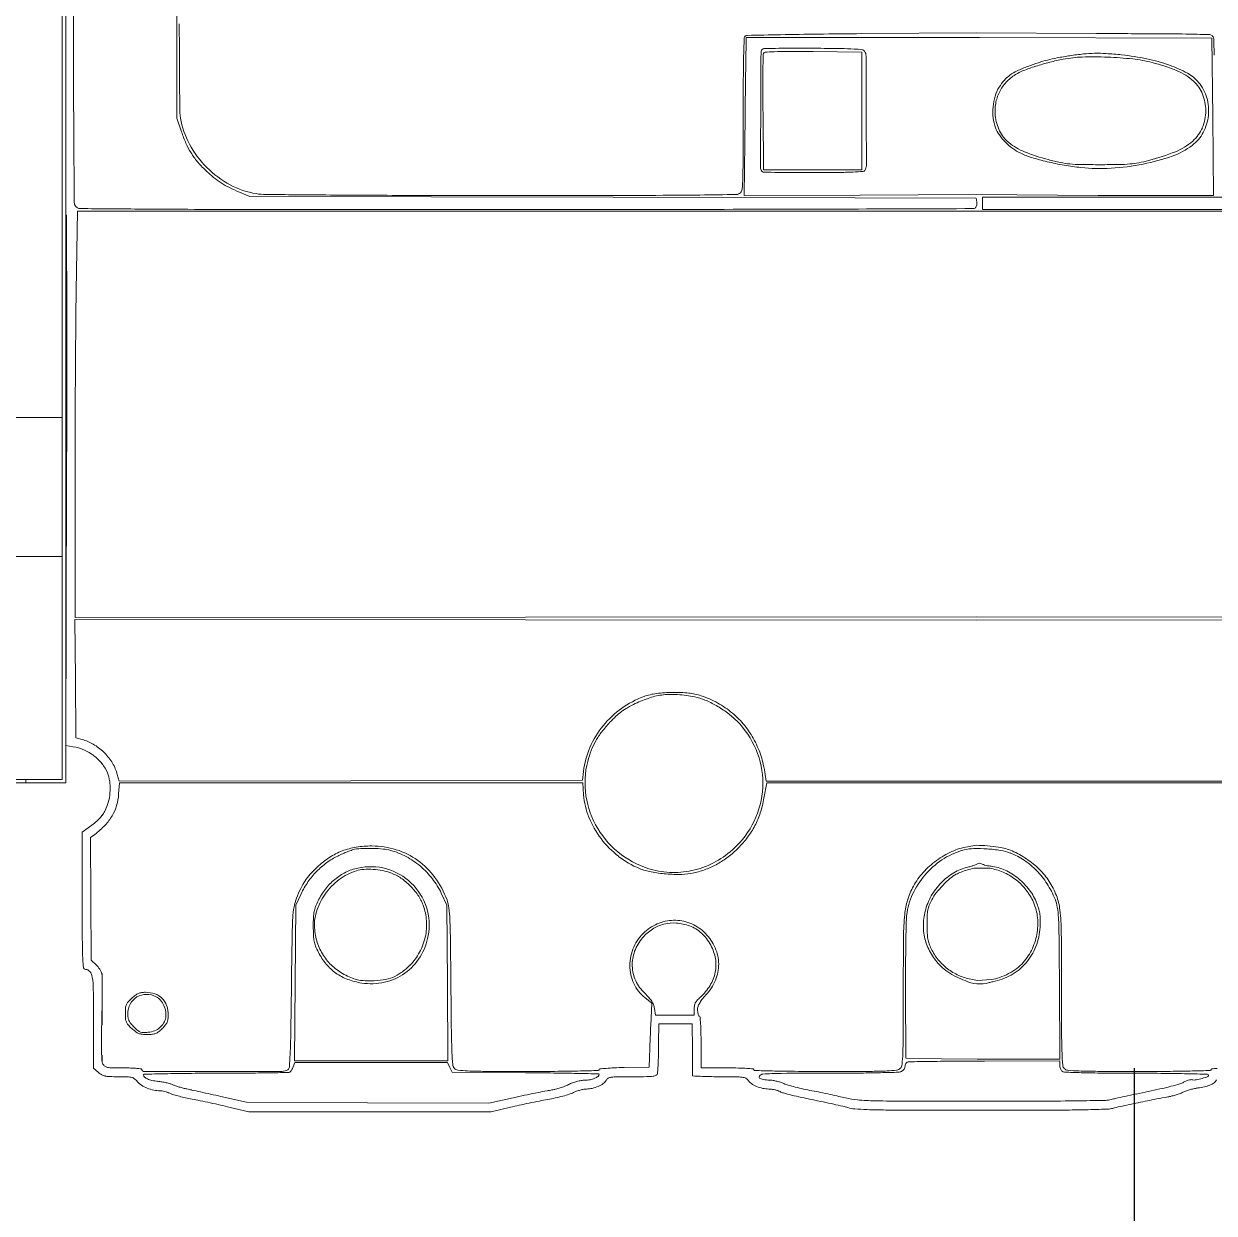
# Model space of a CAD drawing. Header units: millimetres. Extents: x 37984 to 70752, y 14140 to 37584.
# Drawn here: x 39778.1 to 39846.5, y 16538 to 16606.3 of the extents above; entities that cross this region are included whole.
import ezdxf

# ---------------------------------------------------------------- set-up
doc = ezdxf.new("R2010")
doc.units = ezdxf.units.MM
doc.set_wipeout_variables(frame=1)
doc.layers.add('! NO PLOT !', color=7, linetype='Continuous', true_color=0xff75dd, plot=False)
doc.layers.add('000-PI-Oprema', color=30, linetype='Continuous', lineweight=5)

# ---------------------------------------------------------------- blocks, each defined once
blk = doc.blocks.new('poveznica montaznih ploca 2100mm')
at = {"layer": '! NO PLOT !'}
blk.add_line((59472.536, 55742.166), (59472.536, 53847.739), dxfattribs=at)
blk = doc.blocks.new('C10F3TM')
at = {"layer": '000-PI-Oprema'}
for p, q in [((44733.7, 8686.011), (44733.767, 8690.574)), ((44733.148, 8675.131), (44733.1, 8659.891)), ((44733.633, 8667.235), (44733.633, 8674.342)), ((44733.657, 8663.736), (44733.63, 8667.135)), ((44733.683, 8660.337), (44733.657, 8663.736)), ((44734.12, 8660.208), (44733.683, 8660.337)), ((44733.1, 8659.891), (44733.527, 8659.822)), ((44734.603, 8655.322), (44734.039, 8654.905)), ((44734.039, 8654.905), (44734.046, 8650.967)), ((44734.531, 8654.599), (44734.762, 8654.78)), ((44734.549, 8651.081), (44734.531, 8654.599)), ((44734.566, 8647.562), (44734.549, 8651.081)), ((44734.845, 8647.299), (44734.566, 8647.562)), ((44734.694, 8644.025), (44734.694, 8641.355)), ((44743.484, 8639.401), (44742.019, 8639.731)), ((44742.392, 8639.145), (44743.623, 8638.854)), ((44750.441, 8639.375), (44743.484, 8639.401)), ((44757.399, 8639.348), (44750.441, 8639.375)), ((44758.979, 8639.693), (44757.399, 8639.348)), ((44743.623, 8638.854), (44750.584, 8638.848)), ((44750.584, 8638.848), (44757.545, 8638.842)), ((44757.545, 8638.842), (44758.648, 8639.108)), ((44781.995, 8638.947), (44785.463, 8638.947)), ((44785.463, 8638.947), (44789.33, 8638.947))]:
    blk.add_line(p, q, dxfattribs=at)
for centre, radius, start, end in [((4788027.201, 9719.997), 4743294.276, 180.011977908, 180.012436275), ((57671.573, 8714.079), 12938.038, 180.0087279, 180.0586898), ((45802.194, 8701.92), 1068.653, 180.058646, 180.368959), ((47698.757, 8714.131), 2965.256, 180.368918, 180.445236), ((44733.111, 8690.447), 0.0746, 180.01247, 270.00003), ((44733.987, 8691.092), 0.396, 180.44522, 217.20688), ((44733.916, 8691.038), 0.306, 217.20683, 269.45325), ((44733.111, 8690.337), 0.0347, 0.14558, 89.99989), ((7713.034, 8596.249), 37020.231, 0.1387441, 0.1456196), ((43312.916, 8682.458), 1420.245, 359.940192, 0.138664), ((45085.486, 8680.847), 351.824, 179.15898, 179.5243), ((45931.742, 8673.823), 1198.109, 179.524385, 179.671062), ((41918.076, 8683.918), 2815.086, 359.821154, 359.9401), ((46036.618, 8673.221), 1302.987, 179.671061, 179.816363), ((45687.114, 8674.341), 953.481, 179.816372, 179.999947), ((44733.133, 8657.353), 2.501, 66.15906, 80.91499), ((44733.393, 8657.744), 2.569, 57.83674, 73.5535), ((44732.999, 8657.05), 2.832, 52.71573, 66.15907), ((45482.692, 8652.34), 748.647, 180.105102, 180.292803), ((44755.369, 8648.623), 21.315, 180.29283, 182.74179), ((44739.389, 8647.858), 5.316, 182.74179, 187.91426), ((44734.235, 8647.142), 0.112, 187.91425, 269.99996), ((44734.235, 8646.712), 0.317, 37.45466, 90.00002), ((44733.922, 8646.472), 0.711, 8.68044, 37.45464), ((44729.6, 8645.813), 5.084, 0.66524, 8.68041), ((44575.647, 8644.025), 159.047, 359.99997, 0.66528), ((44735.501, 8641.58), 0.688, 240.95173, 257.94288), ((44735.673, 8642.389), 1.516, 257.94286, 268.12311), ((44736.12, 8656.024), 15.158, 268.12306, 270.00002), ((44736.12, 8620.959), 19.907, 88.46307, 89.99995), ((44736.626, 8639.801), 1.058, 75.45601, 88.46306), ((44736.784, 8640.411), 0.428, 51.25882, 75.45596), ((44736.298, 8639.805), 1.206, 40.07875, 51.25882), ((44737.984, 8641.224), 0.999, 220.07872, 237.83391), ((44737.608, 8640.975), 0.0346, 91.34284, 180.00009), ((44737.747, 8640.975), 0.173, 179.99996, 226.981), ((44738.042, 8641.292), 0.606, 226.98094, 245.50889), ((44738.305, 8641.871), 1.242, 245.50885, 258.08159), ((44738.748, 8643.967), 3.385, 258.08152, 264.03138), ((44738.038, 8637.179), 3.441, 80.15781, 84.03132), ((44737.846, 8636.071), 4.565, 77.02429, 80.15771), ((44737.938, 8636.472), 4.153, 73.83972, 77.02425), ((44763.028, 8638.372), 2.292, 110.60715, 116.90123), ((44763.142, 8638.069), 2.616, 104.90745, 110.6072), ((44763.095, 8638.247), 2.432, 99.02451, 104.90749), ((44762.944, 8639.194), 1.473, 90.45822, 99.02453), ((44762.919, 8642.353), 1.686, 270.45821, 280.46783), ((44762.987, 8641.985), 1.312, 280.46784, 292.54856), ((44763.155, 8641.581), 0.874, 292.54857, 306.98494), ((44763.59, 8641.003), 0.15, 306.98498, 0.00002), ((44763.714, 8641.003), 0.0262, 359.99999, 88.7276), ((44763.674, 8640.905), 0.528, 305.21193, 331.84508), ((44764.396, 8640.519), 0.29, 118.57822, 151.84504), ((44764.519, 8640.293), 0.547, 97.87037, 118.57828), ((44764.825, 8638.078), 2.783, 90.66019, 97.87043), ((44765.664, 8565.326), 75.54, 89.99995, 90.66023), ((44765.664, 8712.018), 71.152, 270.00003, 270.66901), ((44766.457, 8644.052), 3.181, 270.66902, 277.05722), ((44766.778, 8641.46), 0.57, 277.05722, 295.61294), ((44768.735, 8641.001), 0.377, 351.02739, 359.9118), ((44769.133, 8640.938), 0.0266, 171.02744, 266.60521), ((44771.683, 8683.925), 43.089, 266.60523, 267.16421), ((44770.341, 8656.815), 15.946, 267.16424, 268.94381), ((44770.637, 8672.896), 32.03, 268.94388, 269.99995), ((44770.637, 8549.929), 90.938, 89.40024, 90.00001), ((44771.554, 8637.504), 3.357, 82.85956, 89.40027), ((44771.888, 8640.17), 0.67, 64.36328, 82.85958), ((44772.041, 8640.489), 0.317, 31.98524, 64.3632), ((44772.842, 8640.989), 0.628, 211.98519, 235.93391), ((44773.024, 8640.849), 0.0924, 144.25983, 249.18323), ((44773.169, 8640.745), 0.27, 94.55098, 144.25978), ((44773.341, 8641.683), 0.984, 249.18319, 256.68877), ((44773.662, 8643.04), 2.379, 256.68879, 260.57147), ((44773.68, 8643.145), 2.486, 260.57152, 264.41478), ((44773.585, 8642.173), 1.509, 264.41473, 269.99997), ((44773.585, 8639.713), 0.951, 80.35802, 90.00002), ((44773.271, 8637.864), 2.826, 76.07804, 80.35799), ((44773.211, 8637.622), 3.076, 71.87716, 76.07807), ((44773.483, 8638.452), 2.202, 66.48108, 71.87711), ((44796.864, 8641.329), 0.907, 286.08663, 300.45452), ((44797.958, 8639.468), 1.252, 113.64249, 120.45455), ((44797.944, 8639.498), 1.219, 106.69011, 113.64254), ((44797.885, 8639.697), 1.011, 99.39374, 106.69007), ((44797.756, 8640.477), 0.22, 76.80797, 99.39368), ((44797.939, 8641.26), 0.584, 256.80798, 279.80896), ((44797.492, 8643.85), 3.212, 279.80898, 286.31649), ((44797.37, 8644.267), 3.646, 286.31654, 291.72082), ((44798.678, 8640.924), 0.0825, 31.71747, 88.49961), ((44798.696, 8640.936), 0.0606, 291.72082, 31.71749), ((44798.35, 8641.525), 1.238, 293.22699, 305.75174), ((44798.802, 8640.896), 0.463, 305.75172, 331.84502), ((44738.551, 8642.125), 2.064, 237.83383, 248.15315), ((44738.625, 8642.308), 2.261, 248.15314, 258.08887), ((44738.524, 8641.833), 1.775, 258.0889, 270.00004), ((44738.524, 8639.31), 0.748, 80.44901, 89.99996), ((44738.367, 8638.375), 1.696, 75.27171, 80.44899), ((44738.35, 8638.31), 1.763, 70.14851, 75.27173), ((44738.588, 8638.97), 1.062, 62.65558, 70.14857), ((44739.519, 8640.77), 0.965, 242.65556, 253.12286), ((44738.751, 8639.277), 1.233, 65.97149, 73.8397), ((44741.66, 8647.826), 8.338, 253.12284, 255.26403), ((44740.012, 8642.104), 1.862, 245.9716, 251.12025), ((44741.263, 8645.765), 5.731, 251.12027, 253.34763), ((44741.395, 8646.205), 6.19, 253.34765, 255.54659), ((44740.929, 8644.396), 4.323, 255.54658, 258.42451), ((44735.345, 8617.136), 23.504, 77.73172, 78.42454), ((44694.355, 8428.637), 216.407, 77.59628, 77.73173), ((44689.768, 8407.78), 237.763, 77.45252, 77.59622), ((44684.238, 8382.935), 263.216, 77.31927, 77.45243), ((44775.91, 8562.168), 79.353, 101.84781, 102.31993), ((44773.466, 8573.818), 67.449, 101.31461, 101.84792), ((44772.566, 8578.316), 62.862, 100.82812, 101.31467), ((44761.781, 8634.702), 5.454, 97.90943, 100.82815), ((44760.767, 8642.003), 1.917, 277.90946, 284.49849), ((44760.148, 8644.396), 4.39, 284.49853, 288.04623), ((44760.105, 8644.529), 4.529, 288.0462, 291.5687), ((44759.238, 8648.798), 9.365, 284.94279, 287.33927), ((44760.813, 8642.738), 2.603, 291.56865, 296.90123), ((44761.524, 8641.477), 1.696, 287.3393, 295.83123), ((44763.143, 8638.134), 2.019, 110.02083, 115.83121), ((44763.394, 8637.443), 2.754, 105.41647, 110.02083), ((44763.331, 8637.674), 2.515, 100.71481, 105.41653), ((44763.018, 8639.326), 0.833, 90.00007, 100.71481), ((44763.018, 8641.635), 1.476, 269.99997, 283.09201), ((44762.919, 8642.061), 1.913, 283.09194, 293.87186), ((44763.021, 8641.831), 1.662, 293.8718, 305.21191), ((44773.459, 8641.902), 1.73, 235.93387, 247.17316), ((44773.564, 8642.151), 1.999, 247.17307, 257.79154), ((44773.492, 8641.819), 1.66, 257.79151, 270), ((44773.492, 8638.985), 1.174, 82.1787, 89.99997), ((44773.373, 8638.118), 2.049, 77.02406, 82.17867), ((44773.385, 8638.169), 1.997, 71.83309, 77.02412), ((44773.717, 8639.181), 0.932, 62.65562, 71.83316), ((44774.592, 8640.873), 0.974, 242.65564, 254.71054), ((44780.302, 8661.761), 22.628, 254.71056, 255.93989), ((44775.171, 8642.333), 2.03, 246.48101, 253.81809), ((44778.295, 8653.098), 13.239, 253.81806, 255.65423), ((44780.098, 8660.948), 21.79, 255.93989, 257.46554), ((44778.712, 8654.727), 14.92, 255.65425, 257.52251), ((44778.728, 8654.801), 14.997, 257.52246, 259.38362), ((44769.364, 8604.842), 35.832, 78.56657, 79.38361), ((44766.351, 8589.946), 51.03, 77.93979, 78.5666), ((44767.145, 8593.663), 47.229, 77.30607, 77.93976), ((44812.994, 8551.347), 90.419, 101.74369, 102.16034), ((44818.785, 8523.491), 118.87, 101.40425, 101.74367), ((44789.694, 8667.711), 28.254, 281.40429, 282.82475), ((44791.412, 8660.167), 20.518, 282.82479, 284.63026), ((44791.225, 8660.883), 21.258, 284.63034, 286.08655), ((44795.331, 8644.678), 5.097, 284.55932, 287.26745), ((44795.264, 8644.893), 5.322, 287.26743, 289.95173), ((44795.988, 8642.898), 3.2, 289.95175, 293.88071), ((44798.382, 8637.49), 2.715, 109.25989, 113.88074), ((44798.958, 8635.843), 4.459, 106.0733, 109.25988), ((44798.903, 8636.035), 4.26, 102.85536, 106.07334), ((44798.337, 8638.512), 1.718, 96.51498, 102.85532), ((44797.753, 8643.624), 3.426, 276.51493, 282.98306), ((44798.107, 8642.091), 1.854, 282.98311, 293.22696), ((44741.906, 8648.764), 9.308, 255.26403, 257.50262), ((44742.127, 8649.761), 10.33, 257.50255, 259.57294), ((44736.291, 8618.044), 21.92, 78.42153, 79.57293), ((44727.826, 8576.73), 64.092, 77.90428, 78.42155), ((44726.918, 8572.492), 68.426, 77.39232, 77.90431), ((44731.953, 8595.003), 45.359, 76.6956, 77.39231), ((44765.193, 8611.976), 27.91, 102.51463, 103.56314), ((44770.64, 8587.434), 53.049, 101.86619, 102.51455), ((44770.478, 8588.204), 52.263, 101.21591, 101.8661), ((44764.953, 8616.071), 23.853, 100.04702, 101.21584), ((44759.033, 8649.484), 10.081, 280.04697, 282.54108), ((44758.92, 8649.992), 10.601, 282.54102, 284.94278), ((44781.841, 8668.786), 29.819, 257.46556, 258.67151), ((44763.704, 8578.256), 62.51, 78.08278, 78.67155), ((44765.071, 8584.733), 55.891, 77.44248, 78.08281), ((44766.136, 8589.513), 50.993, 76.84137, 77.44252), ((44774.266, 8625.276), 14.824, 75.80333, 77.30606), ((44776.52, 8633.929), 5.379, 73.70229, 76.84144), ((44778.923, 8643.685), 4.164, 255.80334, 265.35566), ((44780.047, 8657.522), 18.047, 265.3556, 268.5706), ((44781.528, 8716.86), 77.403, 268.5706, 269.88197), ((44785.568, 10678.441), 2038.989, 269.881986, 270.004599), ((44785.672, 9402.208), 762.756, 270.004519, 270.237369), ((44787.916, 8860.565), 221.108, 270.23734, 270.82267), ((44786.231, 8977.859), 338.415, 270.82274, 271.11701), ((44792.801, 8640.886), 1.377, 271.11705, 285.51987), ((44794.418, 8635.064), 4.665, 102.50585, 105.5199), ((44795.031, 8632.812), 6.487, 102.06618, 106.00523), ((44813.247, 8550.175), 91.617, 102.16032, 102.50593), ((44826.11, 8487.424), 155.16, 101.67243, 102.06617), ((44818.869, 8522.473), 119.371, 101.1597, 101.67238), ((44799.608, 8620.11), 19.852, 99.22771, 101.15968), ((44796.095, 8641.736), 2.058, 279.22769, 284.55936), ((44778.593, 8641.02), 2.009, 253.70236, 265.37647), ((44779.729, 8655.068), 16.102, 265.37646, 267.89622), ((44780.474, 8675.326), 36.374, 267.89618, 269.59096), ((44781.995, 8888.426), 249.479, 269.59094, 270.00003), ((44789.33, 8788.997), 150.051, 270.00003, 270.5519), ((44790.057, 8713.601), 74.651, 270.55188, 271.48236), ((44789.352, 8740.842), 101.901, 271.48237, 272.03813), ((44792.936, 8640.117), 1.112, 272.03821, 286.00519)]:
    blk.add_arc(centre, radius, start, end, dxfattribs=at)
at = {"ltscale": 0.25}
blk.add_wipeout([(44735.199, 8798.188), (44835.975, 8798.188), (44835.975, 8641.371), (44735.199, 8641.371)], dxfattribs=at).dxf.layer = '000-PI-Oprema'
at = {"layer": '000-PI-Oprema'}
for p, q in [((44739.492, 8715.323), (44739.491, 8695.92)), ((44785.412, 8700.829), (44778.845, 8700.778)), ((44792.32, 8700.778), (44785.412, 8700.829)), ((44785.589, 8700.552), (44798.95, 8700.526)), ((44798.95, 8700.526), (44799.001, 8696.005)), ((44776.039, 8699.745), (44778.845, 8699.718)), ((44778.845, 8699.718), (44778.845, 8696.333)), ((44739.491, 8695.92), (44739.751, 8695.141)), ((44772.076, 8691.482), (44772.129, 8696.004)), ((44773.187, 8692.948), (44773.16, 8696.231)), ((44778.845, 8696.333), (44778.845, 8692.948)), ((44799.001, 8696.005), (44799.051, 8691.483)), ((44776.016, 8692.948), (44773.187, 8692.948)), ((44778.845, 8692.948), (44776.016, 8692.948)), ((44743.079, 8691.676), (44743.686, 8691.433)), ((44743.686, 8691.433), (44764.549, 8691.382)), ((44764.549, 8691.382), (44785.412, 8691.332)), ((44778.744, 8691.508), (44772.076, 8691.482)), ((44785.412, 8691.534), (44778.744, 8691.508)), ((44792.408, 8691.483), (44785.412, 8691.534)), ((44785.412, 8691.332), (44785.446, 8691.091)), ((44785.766, 8691.029), (44785.766, 8691.382)), ((44785.766, 8691.382), (44806.434, 8691.382)), ((44799.051, 8691.483), (44792.408, 8691.483)), ((44733.767, 8690.574), (44785.681, 8690.574)), ((44785.681, 8690.574), (44837.595, 8690.574)), ((44785.766, 8690.675), (44785.766, 8691.029)), ((44811.68, 8690.675), (44785.766, 8690.675)), ((44759.522, 8667.261), (44733.633, 8667.235)), ((44785.412, 8667.286), (44759.522, 8667.261)), ((44811.68, 8667.236), (44785.412, 8667.286)), ((44733.63, 8667.135), (44759.521, 8667.11)), ((44759.521, 8667.11), (44785.412, 8667.084)), ((44785.412, 8667.084), (44811.682, 8667.135)), ((44762.844, 8658.405), (44762.781, 8657.89)), ((44736.167, 8657.839), (44736.063, 8658.224)), ((44736.14, 8657.107), (44736.182, 8657.739)), ((44749.474, 8657.865), (44736.167, 8657.839)), ((44736.182, 8657.739), (44749.493, 8657.739)), ((44762.781, 8657.89), (44749.474, 8657.865)), ((44749.493, 8657.739), (44762.804, 8657.739)), ((44762.804, 8657.739), (44762.855, 8657.057)), ((44773.216, 8656.869), (44773.381, 8657.739)), ((44773.348, 8657.84), (44773.287, 8658.219)), ((44804.197, 8657.84), (44773.348, 8657.84)), ((44773.381, 8657.739), (44804.16, 8657.739)), ((44785.412, 8654.157), (44784.908, 8654.072)), ((44785.269, 8652.844), (44786.195, 8652.837)), ((44746.312, 8650.717), (44746.624, 8651.374)), ((44754.676, 8651.404), (44755.001, 8650.717)), ((44746.282, 8646.246), (44746.312, 8650.717)), ((44755.001, 8650.717), (44755.031, 8646.246)), ((44746.252, 8641.776), (44746.282, 8646.246)), ((44755.031, 8646.246), (44755.061, 8641.776)), ((44785.489, 8646.395), (44785.097, 8646.468)), ((44786.274, 8646.455), (44785.489, 8646.395)), ((44790.191, 8646.196), (44790.221, 8641.877)), ((44766.372, 8645.409), (44766.764, 8645.098)), ((44781.371, 8641.927), (44781.353, 8645.817)), ((44766.764, 8645.098), (44766.71, 8643.816)), ((44766.991, 8644.402), (44766.926, 8644.79)), ((44769.196, 8644.754), (44769.196, 8644.402)), ((44768.094, 8644.402), (44766.991, 8644.402)), ((44769.196, 8644.402), (44768.094, 8644.402)), ((44767.163, 8642.811), (44767.176, 8643.897)), ((44767.176, 8643.897), (44768.135, 8643.897)), ((44768.135, 8643.897), (44769.095, 8643.897)), ((44769.095, 8643.897), (44769.107, 8642.457)), ((44769.6, 8641.371), (44769.6, 8642.83)), ((44766.638, 8641.978), (44766.62, 8641.422)), ((44783.417, 8641.9), (44781.371, 8641.927)), ((44785.463, 8641.872), (44783.417, 8641.9)), ((44787.993, 8641.877), (44785.463, 8641.872)), ((44790.221, 8641.877), (44787.993, 8641.877)), ((44734.694, 8641.355), (44734.977, 8641.11)), ((44746.165, 8641.432), (44746.257, 8641.674)), ((44750.657, 8641.776), (44746.252, 8641.776)), ((44746.257, 8641.674), (44750.649, 8641.674)), ((44750.649, 8641.674), (44755.041, 8641.674)), ((44755.061, 8641.776), (44750.657, 8641.776)), ((44755.041, 8641.674), (44755.174, 8641.397)), ((44755.174, 8641.397), (44755.307, 8641.119)), ((44766.62, 8641.422), (44765.18, 8641.394)), ((44771.116, 8641.371), (44769.6, 8641.371)), ((44785.892, 8641.766), (44790.211, 8641.778)), ((44790.211, 8641.778), (44790.211, 8641.536)), ((44755.307, 8641.119), (44759.524, 8641.092))]:
    blk.add_line(p, q, dxfattribs=at)
for centre, radius, start, end in [((48819.105, 8722.528), 4079.538, 180.297535, 180.365144), ((44772.266, 8700.469), 0.211, 91.19175, 122.91149), ((44810.278, 6873.262), 1827.813, 91.131946, 91.191763), ((44779.86, 8412.759), 288.016, 90.70453, 91.13196), ((44783.067, 8151.939), 548.856, 90.44074, 90.70453), ((44792.319, 7399.388), 1301.391, 89.842278, 89.999956), ((44795.636, 8604.371), 96.402, 88.78453, 89.8422), ((44795.787, 8611.496), 89.276, 88.05229, 88.78453), ((44798.814, 8700.489), 0.232, 39.6901, 88.05232), ((44833.834, 8697.916), 61.807, 177.58059, 178.37929), ((44772.234, 8700.518), 0.152, 122.91146, 177.58063), ((54216.064, 8541.845), 9445.201, 179.0373673, 179.0453888), ((44772.234, 8700.527), 0.0381, 139.15539, 179.03736), ((44772.228, 8700.532), 0.0304, 90.00116, 139.15538), ((44776.056, -187177.959), 195878.522, 89.99997377, 90.00111968), ((44776.149, 5102.149), 3598.413, 89.9313, 90.000055), ((44771.935, 1582.49), 7118.075, 89.8900996, 89.9313525), ((44798.789, 8700.468), 0.264, 2.09934, 39.69021), ((44719.143, 8697.549), 79.964, 1.43155, 2.09939), ((44826.205, 8698.131), 54.175, 178.37929, 179.71862), ((46050.759, 8691.758), 1277.738, 179.642474, 179.79236), ((44773.236, 8699.73), 0.191, 112.86742, 179.64253), ((45199.566, 8695.75), 426.419, 179.4908, 179.61869), ((44773.267, 8699.656), 0.271, 90.84046, 112.86747), ((44773.46, 8699.537), 0.296, 159.00637, 179.49081), ((44773.284, 8699.604), 0.108, 93.93045, 159.0064), ((44777.002, 8445.01), 254.944, 90.6577, 90.84036), ((44774.368, 8683.834), 15.915, 92.04272, 93.93046), ((44774.561, 8678.413), 21.34, 89.88364, 92.04271), ((44775.03, 8616.846), 83.097, 90.01327, 90.65773), ((44774.218, 8509.542), 190.212, 89.45158, 89.88359), ((44775.045, 8549.386), 150.557, 89.60032, 90.0133), ((44774.493, 8470.263), 229.682, 89.21508, 89.60034), ((44777.407, 8682.958), 16.967, 86.62641, 89.21515), ((44777.981, 8692.683), 7.225, 82.98278, 86.62649), ((44778.841, 8699.668), 0.187, 32.26957, 82.98281), ((44778.546, 8699.482), 0.535, 0.28954, 32.26958), ((43547.149, 8693.26), 1231.948, 0.14354, 0.28953), ((44791.69, 8690.639), 8.896, 100.54532, 104.22179), ((44792.693, 8687.321), 12.207, 100.76573, 104.52582), ((44794.655, 8674.713), 25.096, 98.84936, 100.54528), ((44791.726, 8692.407), 7.029, 91.81818, 100.76575), ((44793.229, 8683.869), 15.83, 96.02541, 98.84926), ((44792.168, 8678.5), 20.944, 87.85421, 91.81823), ((44792.331, 8692.377), 7.275, 90.97502, 96.02539), ((44792.347, 8691.448), 8.203, 86.28186, 90.9751), ((44791.302, 8675.371), 24.315, 84.19461, 86.28195), ((44792.165, 8678.423), 21.021, 83.88169, 87.85418), ((44792.358, 8685.755), 13.876, 78.13028, 84.19465), ((44793.585, 8691.672), 7.696, 75.47255, 83.88162), ((44793.187, 8689.7), 9.846, 70.28705, 78.1303), ((45261.304, 8691.055), 489.198, 179.04534, 179.217), ((44788.881, 8696.268), 2.622, 115.1726, 125.93926), ((44789.077, 8696.15), 2.682, 111.04599, 121.70197), ((44791.219, 8691.295), 8.117, 110.53567, 115.17255), ((44792.883, 8686.257), 13.282, 107.79135, 111.04599), ((44793.931, 8684.055), 15.848, 108.19155, 110.53556), ((44793.327, 8684.875), 14.733, 104.5259, 107.79131), ((44791.43, 8691.666), 7.837, 104.22178, 108.19152), ((44792.726, 8688.359), 11.118, 67.63956, 75.47251), ((44794.024, 8692.034), 7.366, 61.42577, 70.28707), ((44795.724, 8695.646), 3.238, 48.01394, 67.63959), ((45222.91, 8696.183), 450.885, 179.71859, 180.00003), ((44893.578, 8697.786), 120.424, 179.61871, 180.13666), ((44789.207, 8696.177), 2.91, 138.73832, 148.27348), ((44788.897, 8696.358), 2.404, 137.36104, 153.79777), ((44788.496, 8696.8), 1.965, 125.93921, 138.73837), ((44789.015, 8696.249), 2.565, 121.70198, 137.36102), ((44796.494, 8696.57), 2.202, 39.64447, 61.42576), ((44796.544, 8696.557), 2.013, 21.79471, 48.014), ((44796.291, 8696.402), 2.464, 16.24261, 39.64442), ((45730.032, 8684.647), 957.97, 179.216899, 179.320719), ((44993.841, 8698.025), 220.688, 180.13669, 180.4658), ((44788.543, 8696.587), 2.131, 148.27346, 163.60148), ((44788.899, 8696.357), 2.406, 153.79782, 170.2268), ((44796.021, 8696.348), 2.576, 0.00001, 21.7947), ((44789.634, 8696.269), 3.267, 174.77748, 185.92463), ((44789.616, 8696.271), 3.248, 163.60147, 174.77743), ((44789.064, 8696.329), 2.574, 170.22684, 185.84847), ((44796.104, 8696.348), 2.659, 354.13989, 16.24251), ((44743.718, 8696.556), 4.069, 180.3651, 188.86321), ((44744.243, 8696.638), 4.6, 188.86317, 208.56913), ((44115.121, 8696.183), 656.904, 359.780877, 359.999976), ((45957.028, 8692.098), 1184.007, 179.792365, 179.95371), ((43530.857, 8693.219), 1248.24, 359.99938, 0.143536), ((44788.576, 8696.16), 2.203, 185.92469, 200.902), ((44789.053, 8696.328), 2.562, 185.84842, 206.29125), ((44796.078, 8696.348), 2.518, 337.25154, 359.99997), ((44796.152, 8696.343), 2.611, 331.81136, 354.13989), ((44788.294, 8696.052), 1.901, 200.90199, 215.1393), ((44796.479, 8696.18), 2.084, 311.03672, 337.25149), ((44746.818, 8697.505), 7.451, 198.49541, 203.9313), ((44789.428, 8696.85), 3.288, 215.13923, 224.58607), ((44788.601, 8696.105), 2.059, 206.29119, 230.37704), ((44789.575, 8696.995), 3.494, 224.5861, 233.78721), ((44789.409, 8697.08), 3.325, 230.37704, 248.38121), ((44795.539, 8697.26), 3.516, 291.9695, 311.03673), ((44796.414, 8696.202), 2.314, 307.36383, 331.81138), ((44744.031, 8696.269), 4.403, 203.93129, 211.99223), ((44745.352, 8697.241), 5.863, 208.56916, 224.99997), ((44743.959, 8696.224), 4.318, 211.99219, 220.144), ((44789.13, 8696.388), 2.741, 233.78722, 244.82393), ((44789.955, 8698.144), 4.682, 244.82393, 253.15359), ((44792.515, 8704.917), 11.755, 248.38128, 255.41408), ((44792.113, 8705.753), 12.674, 284.62668, 291.96949), ((44795.281, 8697.686), 4.181, 289.35547, 307.36373), ((44745.937, 8697.892), 6.906, 220.14397, 225.87808), ((44735.092, 8693.812), 36.928, 357.99738, 359.78085), ((44778.576, 8693.206), 0.521, 327.57108, 359.99937), ((44792.919, 8707.931), 14.908, 253.15368, 256.6677), ((44793.384, 8709.894), 16.926, 256.66771, 260.06418), ((44793.362, 8708.174), 15.12, 255.41412, 258.12867), ((44791.248, 8698.118), 4.845, 258.12865, 264.46853), ((44793.027, 8707.855), 14.855, 260.06421, 263.80987), ((44791.526, 8700.991), 7.731, 264.46849, 269.11088), ((44792.514, 8764.592), 71.34, 269.11085, 270.01704), ((44792.515, 8759.744), 66.492, 270.01699, 270.93785), ((44792.324, 8706.692), 13.671, 273.4872, 281.29176), ((44793.452, 8702.479), 9.219, 270.93784, 274.89315), ((44793.806, 8698.354), 5.079, 274.8932, 280.6706), ((44793.187, 8701.638), 8.42, 280.67062, 284.62661), ((44792.597, 8705.328), 12.28, 281.29173, 289.35542), ((44746.523, 8698.495), 7.746, 225.87807, 230.44623), ((44745.352, 8697.241), 5.863, 225.00003, 241.43084), ((44744.541, 8696.096), 4.634, 230.44626, 237.15803), ((44756.394, 8693.067), 15.614, 355.50924, 357.99739), ((44773.264, 8693.054), 0.243, 179.95374, 238.28259), ((44773.225, 8692.991), 0.169, 238.2825, 268.77223), ((44778.749, 8950.739), 257.975, 268.77219, 268.95508), ((44775.369, 8765.405), 72.611, 268.95506, 269.69898), ((44775.691, 8826.787), 133.993, 269.69896, 270.16924), ((44775.591, 8860.921), 168.128, 270.16917, 270.64426), ((44777.199, 8717.858), 25.055, 270.6442, 272.58167), ((44777.288, 8715.901), 23.096, 272.58165, 274.01999), ((44778.897, 8693.001), 0.141, 274.01997, 327.57104), ((44792.532, 8703.288), 10.262, 263.80996, 273.48719), ((44744.587, 8696.168), 4.72, 237.15805, 243.79975), ((44746.174, 8699.393), 8.314, 243.79971, 248.14633), ((44744.748, 8696.133), 4.6, 241.43087, 261.13683), ((44771.639, 8691.87), 0.322, 314.99999, 355.50924), ((44744.652, 8695.517), 3.977, 261.13683, 269.46191), ((44759.897, 10318.661), 1627.192, 269.461889, 269.582668), ((44754.29, 9548.743), 857.255, 269.582581, 269.872956), ((44758.356, 11382.521), 2691.037, 269.872957, 269.996715), ((44758.606, 15971.811), 7280.327, 269.9968188, 270.0593858), ((44765.818, 9012.922), 321.434, 270.05947, 270.66245), ((44765.726, 9020.838), 329.351, 270.66249, 271.02643), ((44771.62, 8691.889), 0.348, 271.02642, 315.00007), ((44785.002, 8691.028), 0.449, 355.43241, 8.04787), ((44746.416, 10000.881), 1310.209, 269.453196, 269.610874), ((44743.896, 9629.665), 938.984, 269.61082, 269.973616), ((44758.767, 41839.227), 33148.55, 269.9735491, 270.0012803), ((44759.338, 16569.87), 7879.192, 270.0012363, 270.0729706), ((44764.255, 12709.575), 4018.894, 270.072956, 270.191673), ((44463.023, 102749.955), 94059.778, 270.19168333, 270.196267), ((44785.224, 8690.955), 0.227, 270.19631, 302.43521), ((44785.263, 8690.893), 0.153, 302.43526, 329.02545), ((44785.078, 8691.004), 0.369, 329.02543, 342.83188), ((44785.001, 8691.028), 0.45, 342.83192, 355.43253), ((44768.156, 8657.665), 5.361, 109.97021, 125.59504), ((44768.723, 8656.299), 6.662, 108.02739, 115.82829), ((44767.45, 8659.608), 3.294, 97.18978, 109.9702), ((44767.876, 8658.905), 3.922, 96.42763, 108.02744), ((44768.091, 8654.528), 8.414, 90.8449, 97.18982), ((44767.912, 8658.579), 4.25, 85.363, 96.42761), ((44768.09, 8654.555), 8.387, 84.50119, 90.84496), ((44767.534, 8653.912), 8.932, 79.01431, 85.36289), ((44768.593, 8659.776), 3.142, 71.29958, 84.50126), ((44768.665, 8659.742), 2.993, 67.28233, 79.01427), ((44767.726, 8657.215), 5.845, 61.03795, 71.29964), ((44767.47, 8656.886), 6.089, 60.38558, 67.28236), ((44768.217, 8657.58), 5.466, 125.59507, 140.99451), ((44767.152, 8658.944), 3.587, 126.27141, 132.89868), ((44767.182, 8658.904), 3.637, 119.69779, 126.27148), ((44769.039, 8655.648), 7.385, 115.82824, 119.69786), ((44767.28, 8656.553), 6.472, 53.64201, 60.38561), ((44767.963, 8657.644), 5.356, 50.08067, 61.03803), ((44768.361, 8658.021), 4.649, 44.99998, 53.64205), ((44768.062, 8657.761), 5.202, 38.95531, 50.08074), ((44768.139, 8657.643), 5.366, 140.99451, 156.54474), ((44769.967, 8655.983), 7.674, 136.91021, 142.27716), ((44769.487, 8656.432), 7.017, 132.89867, 136.91011), ((44767.992, 8657.652), 5.171, 22.77771, 44.99999), ((44768.115, 8657.804), 5.134, 27.71946, 38.95532), ((44767.341, 8658.014), 4.354, 142.27724, 150.4817), ((44733.076, 8657.24), 3.165, 44.39293, 57.83672), ((44767.767, 8657.804), 4.96, 156.54471, 173.04096), ((44767.093, 8658.154), 4.069, 150.48178, 159.00873), ((44766.362, 8656.883), 7.114, 23.5009, 27.71946), ((44768.165, 8657.725), 4.984, 359.93374, 22.7777), ((44768.68, 8657.891), 4.587, 17.63988, 23.50088), ((44733.054, 8657.122), 2.741, 39.05125, 52.71567), ((44733.082, 8657.246), 3.156, 30.93093, 44.39299), ((44767.87, 8657.741), 4.937, 165.47273, 188.62548), ((44768.791, 8657.503), 5.888, 159.00873, 165.47273), ((44768.148, 8657.722), 5.145, 12.15698, 17.63983), ((44733.515, 8657.496), 2.147, 22.64044, 39.05118), ((44733.764, 8657.6), 1.877, 7.83469, 22.64038), ((44733.614, 8657.565), 2.536, 15.07072, 30.93095), ((44762.382, 8656.48), 11.043, 9.05997, 12.15696), ((44732.591, 8657.439), 3.062, 357.57048, 7.83469), ((44768.146, 8657.725), 5.003, 337.13927, 359.93376), ((44732.459, 8657.444), 3.194, 347.49662, 357.57052), ((44732.979, 8657.321), 3.168, 343.92393, 356.13881), ((44767.103, 8657.373), 4.259, 184.25578, 202.1513), ((44768.098, 8657.776), 5.168, 188.62552, 210.99831), ((44733.257, 8657.261), 2.374, 327.73462, 335.03278), ((44733.229, 8657.273), 2.404, 335.03286, 347.4966), ((44733.61, 8657.139), 2.511, 329.38306, 343.92398), ((44766.418, 8658.152), 6.918, 342.0804, 349.30896), ((44732.188, 8658.591), 4.065, 306.45483, 311.45802), ((44733.4, 8657.219), 2.234, 311.45802, 319.28982), ((44733.612, 8657.036), 1.954, 319.28983, 327.73462), ((44733.241, 8657.357), 2.94, 316.10239, 329.3831), ((44768.139, 8657.795), 5.378, 202.15134, 217.17588), ((44767.93, 8657.816), 5.237, 315.11294, 337.13927), ((44768.365, 8657.523), 4.872, 332.67934, 342.08043), ((44731.255, 8659.268), 5.697, 308.00691, 316.10242), ((44768.164, 8657.816), 5.244, 210.99828, 233.18673), ((44768.522, 8657.441), 4.695, 323.08381, 332.67937), ((44768.296, 8657.914), 5.576, 217.17593, 231.92524), ((44767.526, 8658.19), 5.941, 315.04092, 323.08378), ((44750.408, 8650.009), 3.911, 115.50113, 126.30255), ((44750.383, 8650.211), 3.884, 111.12884, 123.31996), ((44753.222, 8644.11), 10.448, 113.72523, 115.50113), ((44750.407, 8650.149), 3.95, 99.05318, 111.12888), ((44752.69, 8645.321), 9.125, 111.75962, 113.72528), ((44752.376, 8646.106), 8.279, 109.9122, 111.7596), ((44749.844, 8653.095), 0.846, 100.04137, 109.91213), ((44750.292, 8650.569), 3.412, 92.15872, 100.04134), ((44750.673, 8648.476), 5.645, 89.81183, 99.05321), ((44750.487, 8645.404), 8.58, 88.19978, 92.15875), ((44750.676, 8649.354), 4.767, 72.76123, 89.81187), ((44750.489, 8645.489), 8.495, 84.26005, 88.19978), ((44751.067, 8651.239), 2.716, 75.04421, 84.25997), ((44750.698, 8649.856), 4.147, 61.81046, 75.04412), ((44750.819, 8649.815), 4.284, 54.28909, 72.76125), ((44750.433, 8649.362), 4.708, 49.77746, 61.81042), ((44767.948, 8657.469), 5.011, 231.92523, 247.90497), ((44768.133, 8657.774), 5.192, 233.18674, 255.54228), ((44767.998, 8657.643), 5.217, 299.15625, 307.31447), ((44767.889, 8657.856), 5.294, 300.74754, 315.11292), ((44767.761, 8657.955), 5.61, 307.3144, 315.0409), ((44786.108, 8649.188), 5.064, 114.44409, 126.01738), ((44785.68, 8650.059), 3.954, 104.09335, 122.1351), ((44785.504, 8650.517), 3.605, 99.51198, 114.44409), ((44785.328, 8651.46), 2.51, 91.28063, 104.09327), ((44785.463, 8645.39), 8.582, 86.15137, 91.28054), ((44785.425, 8646.461), 7.696, 80.50192, 90.09577), ((44785.462, 8645.374), 8.597, 81.00428, 86.15133), ((44786.33, 8651.233), 2.841, 66.32788, 82.62529), ((44786.378, 8651.155), 2.744, 68.94965, 81.00432), ((44785.907, 8649.933), 4.054, 56.09895, 68.94974), ((44785.397, 8649.104), 5.166, 55.91037, 66.32781), ((44751.871, 8648.271), 6.338, 133.00365, 138.15139), ((44750.805, 8649.468), 4.583, 126.3025, 135.89394), ((44751.15, 8649.044), 5.281, 123.31998, 133.00361), ((44750.536, 8649.895), 3.03, 102.42327, 116.38317), ((44750.611, 8649.553), 3.379, 74.3013, 102.42331), ((44750.613, 8649.559), 3.373, 46.14298, 74.30133), ((44750.737, 8649.701), 4.424, 36.14734, 54.28907), ((44750.38, 8649.299), 4.791, 37.85014, 49.77751), ((44767.397, 8656.112), 3.546, 247.90492, 259.28116), ((44767.993, 8657.682), 5.092, 285.95672, 300.74757), ((44768.091, 8657.477), 5.027, 290.84172, 299.15627), ((44786.156, 8649.122), 5.146, 126.01748, 137.50391), ((44786.176, 8649.268), 4.888, 122.13511, 137.52519), ((44785.556, 8650.169), 2.805, 102.85032, 120.7497), ((44788.188, 8641.848), 11.376, 104.86991, 106.78148), ((44784.102, 8656.545), 3.734, 282.85032, 286.07173), ((44784.565, 8654.936), 2.06, 286.07178, 291.10063), ((44784.581, 8654.894), 2.016, 291.10058, 295.16082), ((44785.595, 8652.91), 0.224, 45.093, 134.41541), ((44786.421, 8655.038), 2.08, 251.2649, 255.24403), ((44786.451, 8655.153), 2.199, 255.24404, 259.87543), ((44786.655, 8656.297), 3.361, 259.87546, 263.24558), ((44785.686, 8649.69), 3.189, 66.64767, 80.81306), ((44785.945, 8650.302), 2.677, 65.23623, 83.24564), ((44785.689, 8649.608), 4.445, 44.10608, 56.09905), ((44785.242, 8648.875), 5.443, 45.72001, 55.91034), ((44749.887, 8650.09), 3.649, 146.30994, 154.17013), ((44749.702, 8650.214), 3.426, 138.15145, 146.3099), ((44750.952, 8649.326), 4.787, 135.89392, 145.27808), ((44751.084, 8649.185), 3.768, 127.11409, 144.81461), ((44750.785, 8649.492), 3.506, 129.4417, 142.1152), ((44750.661, 8649.642), 3.312, 116.38309, 129.44177), ((44750.724, 8649.66), 3.172, 106.97687, 127.11408), ((44750.348, 8650.892), 1.883, 93.72151, 106.97687), ((44750.499, 8648.571), 4.21, 86.45682, 93.72155), ((44750.484, 8648.337), 4.444, 79.31957, 86.45678), ((44750.771, 8649.856), 2.898, 69.48675, 79.31955), ((44750.83, 8650.013), 2.731, 55.91415, 69.48676), ((44750.357, 8649.314), 3.574, 44.82192, 55.91419), ((44750.611, 8649.479), 4.498, 25.34481, 37.85014), ((44749.971, 8649.141), 5.374, 20.46571, 36.14734), ((44768.242, 8660.579), 8.092, 259.28113, 265.42131), ((44768.03, 8657.373), 4.779, 255.5423, 270.97298), ((44768.249, 8660.663), 8.177, 265.42131, 271.54936), ((44768.026, 8657.564), 4.97, 270.9729, 285.95682), ((44768.363, 8656.44), 3.953, 271.54929, 282.10441), ((44768.206, 8657.177), 4.705, 282.10443, 290.8417), ((44785.256, 8649.947), 3.925, 137.50394, 151.57595), ((44786.19, 8649.256), 4.907, 137.52513, 152.88578), ((44785.93, 8649.54), 3.537, 120.74969, 135.79476), ((44787.474, 8648.029), 5.527, 130.33104, 136.17967), ((44785.252, 8650.647), 2.094, 118.25913, 130.33095), ((44785.328, 8650.506), 2.254, 110.5454, 118.25908), ((44786.605, 8647.098), 5.894, 106.78144, 110.54544), ((44785.61, 8649.514), 3.38, 53.08835, 66.64771), ((44785.56, 8649.466), 3.597, 50.80419, 65.23622), ((44785.587, 8649.483), 3.419, 39.60874, 53.08839), ((44785.475, 8649.362), 3.731, 36.63561, 50.8042), ((44785.452, 8649.378), 4.776, 32.55678, 44.10607), ((44786.305, 8649.965), 3.92, 32.68824, 45.71997), ((44753.801, 8648.196), 7.997, 154.17015, 158.54175), ((44750.986, 8649.302), 4.829, 145.27806, 154.60067), ((44751.086, 8649.258), 3.887, 142.11511, 153.84316), ((44750.332, 8649.29), 3.609, 33.78072, 44.822), ((44750.621, 8649.567), 3.362, 17.92863, 46.14297), ((44785.402, 8649.659), 4.022, 152.88568, 170.71627), ((44785.656, 8649.73), 4.38, 151.57592, 162.83533), ((44786.061, 8649.413), 3.719, 135.79474, 150.4548), ((44787.552, 8647.955), 5.635, 136.17967, 142.0189), ((44785.639, 8649.526), 3.351, 25.92586, 39.60877), ((44785.916, 8649.69), 3.182, 20.66818, 36.63561), ((44784.784, 8648.952), 5.568, 22.26297, 32.55668), ((44785.855, 8649.677), 4.454, 20.95793, 32.68827), ((44748.804, 8650.16), 2.628, 158.54176, 169.98246), ((44751.104, 8649.249), 3.908, 153.84311, 159.21761), ((44750.948, 8649.28), 3.602, 144.81461, 162.93675), ((44750.946, 8649.7), 2.871, 20.67409, 33.78075), ((44753.209, 8650.35), 1.917, 6.73187, 20.4657), ((44785.497, 8649.779), 4.214, 162.83538, 174.42559), ((44785.879, 8649.516), 3.51, 150.45478, 165.76363), ((44785.729, 8649.511), 3.25, 152.25403, 158.29482), ((44785.208, 8649.785), 2.661, 142.01887, 152.25402), ((44786.025, 8649.714), 2.922, 7.78236, 25.92592), ((44784.82, 8649.276), 4.353, 15.94013, 20.6682), ((44787.928, 8650.239), 2.171, 9.55451, 22.26296), ((44786.853, 8650.059), 3.386, 6.55108, 20.958), ((44751.43, 8649.696), 5.295, 169.98239, 176.75668), ((44749.667, 8649.923), 2.335, 169.42339, 177.62304), ((44748.999, 8650.048), 1.657, 159.21759, 169.42347), ((44750.016, 8649.566), 2.627, 162.93677, 185.89259), ((44750.711, 8649.611), 3.122, 3.79728, 20.674), ((44750.634, 8649.572), 3.348, 349.62688, 17.92857), ((44745.551, 8649.446), 9.628, 2.58046, 6.73188), ((44796.049, 8648.749), 14.816, 174.42569, 179.47172), ((44784.387, 8649.825), 2.993, 170.71625, 178.46244), ((44785.776, 8649.542), 3.404, 165.76364, 180.31871), ((44795.739, 8649.621), 13.153, 177.81406, 180.06778), ((44784.791, 8650.039), 2.197, 169.3484, 177.81401), ((44784.055, 8650.177), 1.448, 158.29491, 169.34831), ((44785.61, 8649.657), 3.34, 351.37074, 7.78239), ((44787.025, 8649.906), 2.06, 7.66547, 15.9402), ((44786.726, 8649.866), 2.361, 0.05274, 7.66546), ((44784.887, 8649.727), 5.254, 2.98883, 9.5545), ((44777.945, 8649.036), 12.352, 0.54336, 6.55116), ((44772.188, 8648.52), 26.085, 176.7567, 179.13302), ((44759.75, 8649.505), 12.428, 177.623, 180), ((44760.215, 8649.505), 12.892, 180.00003, 182.34633), ((44750.523, 8649.599), 3.31, 347.64274, 3.79718), ((44719.09, 8648.253), 36.116, 0.68929, 2.58047), ((44768.138, 8647.221), 2.642, 110.77055, 131.95823), ((44768.013, 8647.454), 2.241, 104.05315, 122.60774), ((44768.077, 8647.381), 2.471, 88.49195, 110.77053), ((44768.025, 8647.407), 2.289, 85.71944, 104.05315), ((44768.078, 8647.414), 2.438, 66.04473, 88.49197), ((44767.99, 8646.936), 2.762, 69.79097, 85.71939), ((44768.217, 8647.554), 2.103, 58.76249, 69.79097), ((44768.042, 8647.334), 2.526, 44.18326, 66.04472), ((44911.71, 8646.408), 130.362, 178.46252, 178.97451), ((44785.495, 8649.541), 3.123, 180.3187, 195.84567), ((44794.549, 8649.62), 11.963, 180.0678, 182.43403), ((44785.398, 8649.667), 3.684, 338.85406, 356.68716), ((44782.032, 8649.862), 7.055, 356.68716, 0.0527), ((44765.179, 8648.698), 24.989, 0.59301, 2.9888), ((45727.26, 8634.068), 981.267, 179.133074, 179.306795), ((44749.458, 8649.064), 2.127, 182.34638, 191.23994), ((44750.887, 8649.656), 3.503, 185.89257, 199.62618), ((44750.501, 8649.604), 3.332, 331.5467, 347.64275), ((44750.425, 8649.61), 3.56, 328.39057, 349.62688), ((44059.585, 8640.319), 695.669, 0.469508, 0.689295), ((44768.101, 8647.261), 2.588, 131.95825, 156.06495), ((44768.206, 8647.17), 2.585, 139.43769, 159.53784), ((44768.181, 8647.192), 2.552, 122.6077, 139.43769), ((44768.224, 8647.565), 2.09, 47.68277, 58.76246), ((44768.099, 8647.428), 2.276, 37.09995, 47.68274), ((44767.809, 8647.107), 2.851, 24.03784, 44.18324), ((44767.498, 8646.974), 3.029, 28.55808, 37.0999), ((45112.797, 8645.829), 331.578, 179.47175, 180.00001), ((44889.11, 8646.812), 107.758, 178.97455, 179.71366), ((44785.554, 8649.557), 3.184, 195.84568, 211.20929), ((44785.24, 8649.224), 2.646, 182.43396, 189.68519), ((44784.314, 8649.066), 1.706, 189.68512, 199.17635), ((44785.503, 8649.673), 3.449, 335.23611, 351.37071), ((43963.455, 8640.4), 826.757, 0.401669, 0.593036), ((44449.014, 8645.916), 341.298, 0.00001, 0.5434), ((44748.909, 8648.955), 1.567, 191.23996, 202.08872), ((44751.813, 8650.133), 4.701, 202.08864, 206.871), ((44750.575, 8649.545), 3.171, 199.6262, 214.42299), ((44750.813, 8649.626), 3.579, 206.87101, 219.74419), ((44750.607, 8649.546), 3.212, 314.99995, 331.5468), ((44768.123, 8647.252), 2.611, 156.06496, 180.00687), ((44767.852, 8647.302), 2.207, 159.53779, 182.16821), ((44767.971, 8647.231), 2.49, 9.68204, 28.55808), ((44768.3, 8647.326), 2.314, 0.47794, 24.03782), ((44785.096, 8649.338), 2.534, 199.1763, 206.232), ((44785.77, 8649.67), 3.285, 206.23202, 219.31857), ((44785.599, 8649.629), 3.343, 318.71653, 335.23603), ((44785.843, 8649.495), 3.206, 319.06507, 338.85406), ((44750.53, 8649.514), 3.117, 214.42296, 229.35873), ((44750.319, 8649.216), 2.937, 219.7442, 234.67289), ((44750.722, 8649.427), 3.212, 305.45063, 328.39057), ((44768.298, 8647.287), 2.159, 348.67097, 9.68209), ((44768.268, 8647.325), 2.346, 337.10629, 0.47793), ((44941.085, 8646.553), 159.734, 179.71369, 180.26396), ((44785.976, 8649.813), 3.677, 211.20932, 225.00002), ((44785.766, 8649.666), 3.28, 219.31862, 232.42185), ((44785.874, 8649.468), 3.165, 299.13297, 319.06504), ((44786.366, 8648.956), 2.323, 306.42576, 318.71652), ((44734.063, 8646.47), 1.139, 38.42868, 46.65488), ((44733.75, 8646.222), 1.538, 31.86203, 38.42863), ((44733.868, 8646.295), 1.4, 25.10701, 31.86206), ((44734.671, 8646.671), 0.513, 10.82223, 25.10702), ((44734.151, 8646.572), 1.042, 0.37615, 10.82219), ((44750.625, 8649.625), 3.263, 229.35865, 243.78908), ((44750.367, 8649.283), 3.019, 234.6729, 249.37497), ((44752.031, 8652.481), 6.447, 243.78906, 247.60896), ((44750.72, 8649.429), 3.214, 282.52069, 305.45065), ((44751.023, 8648.702), 2.297, 292.06417, 306.14143), ((44749.863, 8650.291), 4.265, 306.14145, 315.00001), ((44767.994, 8647.252), 2.482, 180.00691, 204.65225), ((44767.817, 8647.301), 2.172, 182.1682, 205.00876), ((44768.157, 8647.315), 2.303, 328.42169, 348.67102), ((44785.29, 8649.127), 2.708, 225.00003, 235.87371), ((44785.727, 8649.616), 3.216, 232.4218, 245.6598), ((44786.185, 8650.448), 4.303, 235.87378, 243.55884), ((44785.643, 8649.431), 3.013, 245.65976, 259.5628), ((44785.703, 8649.776), 3.518, 280.7175, 299.13297), ((44785.539, 8650.075), 3.715, 289.15153, 297.79199), ((44785.535, 8650.081), 3.722, 297.79197, 306.42579), ((44641.748, 8645.965), 93.447, 359.95415, 0.37608), ((44750.706, 8650.184), 3.982, 249.37506, 261.32185), ((44750.251, 8648.16), 1.773, 247.60889, 257.59266), ((44750.287, 8648.323), 1.94, 257.59265, 267.01158), ((44750.643, 8649.776), 3.569, 261.3219, 282.52072), ((44750.638, 8655.06), 8.686, 267.01164, 270.1068), ((44750.646, 8651.172), 4.798, 270.10684, 278.26185), ((44750.994, 8648.774), 2.375, 278.26183, 292.06418), ((45427.38, 8651.528), 672.172, 180.469524, 180.688164), ((44767.738, 8647.135), 2.201, 204.65228, 231.62023), ((44768.07, 8647.419), 2.451, 205.00884, 225.87018), ((44767.466, 8647.74), 3.114, 312.27099, 328.42177), ((44767.683, 8647.572), 2.981, 317.57441, 337.10633), ((44786.044, 8650.164), 3.986, 243.55883, 251.365), ((44785.602, 8648.059), 1.867, 243.55155, 286.98137), ((44787.004, 8642.901), 3.479, 100.71755, 104.25425), ((44786.005, 8648.733), 2.294, 276.75435, 289.15159), ((44671.746, 8645.942), 63.449, 359.21725, 359.95407), ((44739.076, 8642.996), 3.227, 132.50314, 137.8016), ((44737.719, 8644.558), 1.035, 120.94124, 152.12077), ((44738.705, 8643.4), 2.679, 126.77734, 132.5032), ((44737.622, 8644.85), 0.869, 113.52476, 126.77738), ((44737.725, 8644.547), 1.048, 89.98128, 120.94122), ((44737.565, 8644.98), 0.728, 98.74833, 113.5248), ((44737.678, 8644.25), 1.466, 90.00004, 98.74829), ((44737.678, 8644.019), 1.697, 71.23889, 89.99997), ((44737.725, 8644.357), 1.238, 62.65559, 89.98127), ((44737.878, 8644.609), 1.074, 44.81214, 71.23883), ((44737.913, 8644.721), 0.828, 40.214, 62.65557), ((44737.873, 8644.604), 1.081, 18.49577, 44.8121), ((44084.751, 8653.941), 661.363, 359.085636, 359.306798), ((44763.051, 8642.246), 4.756, 41.71555, 45.87019), ((44765.305, 8644.255), 1.737, 32.90617, 41.71553), ((44771.307, 8643.514), 2.597, 132.27105, 137.92775), ((44770.948, 8644.247), 1.665, 141.09278, 149.96598), ((44774.14, 8641.671), 5.767, 137.57442, 141.09279), ((44106.747, 8645.828), 674.472, 359.786208, 0.000036), ((45463.053, 8645.916), 672.741, 180.000016, 180.216365), ((44634.229, 8646.454), 100.969, 358.69691, 359.21715), ((44740.367, 8644.503), 3.843, 175.31702, 179.99995), ((44737.138, 8644.768), 0.603, 156.91834, 175.31696), ((44737.107, 8644.781), 0.57, 137.80166, 156.91828), ((44737.866, 8644.48), 1.202, 152.12073, 180.00003), ((44737.529, 8644.396), 1.331, 24.49197, 40.21397), ((44737.481, 8644.374), 1.384, 9.0638, 24.49198), ((44737.86, 8644.435), 0.999, 349.37469, 9.06382), ((44737.256, 8644.397), 1.732, 359.99997, 18.49581), ((44765.778, 8644.561), 1.174, 21.89457, 32.90613), ((44765.928, 8644.621), 1.012, 9.58948, 21.89463), ((44770.16, 8644.754), 0.964, 168.64615, 179.99998), ((44769.778, 8644.83), 0.574, 151.91422, 168.6462), ((44769.951, 8644.738), 0.77, 137.92775, 151.91414), ((44769.971, 8644.723), 0.573, 162.24528, 180.00002), ((44770.413, 8644.723), 1.014, 180.00007, 186.94013), ((44770.198, 8644.696), 0.798, 186.94011, 195.24665), ((44770.318, 8644.611), 0.937, 149.966, 162.24533), ((44834.231, 8641.905), 99.084, 178.69689, 179.34387), ((44740.367, 8644.503), 3.843, 180.00005, 184.68298), ((44737.138, 8644.239), 0.603, 184.68304, 203.08166), ((44737.107, 8644.226), 0.57, 203.08172, 222.19834), ((44738.072, 8644.48), 1.408, 179.99998, 188.97959), ((44737.311, 8644.359), 0.638, 188.97954, 205.20923), ((44737.445, 8644.422), 0.786, 205.2092, 219.46705), ((44739.002, 8645.704), 2.803, 219.46703, 225.00004), ((44737.905, 8644.418), 0.951, 309.55874, 329.65275), ((44737.884, 8644.43), 0.975, 329.65267, 349.37479), ((44738.248, 8644.296), 0.738, 320.87729, 335.75555), ((44738.334, 8644.257), 0.644, 335.75556, 351.95812), ((44737.342, 8644.397), 1.646, 351.95812, 0.00006), ((44770.018, 8644.647), 0.611, 195.24658, 204.2374), ((44769.552, 8644.438), 0.101, 204.23745, 238.28251), ((44769.451, 8644.274), 0.0916, 5.16529, 58.28259), ((44753.578, 8642.839), 16.029, 3.79916, 5.1653), ((44758.594, 8643.172), 11.002, 1.31084, 3.79921), ((44739.076, 8646.011), 3.227, 222.1984, 227.49686), ((44738.85, 8645.764), 2.892, 227.49687, 233.18792), ((44739.691, 8646.394), 3.778, 225, 229.54892), ((44737.554, 8644.033), 0.73, 233.18798, 249.027), ((44737.571, 8643.907), 0.509, 229.54885, 249.49093), ((44737.56, 8644.05), 0.748, 249.02706, 264.61538), ((44737.554, 8643.862), 0.461, 249.49085, 270.81509), ((44737.784, 8646.42), 3.129, 264.61543, 270.00001), ((44737.521, 8646.204), 2.804, 270.81503, 276.43095), ((44737.784, 8646.611), 3.32, 270.00006, 275.12122), ((44737.663, 8644.937), 1.529, 276.43096, 290.84086), ((44738.02, 8643.979), 0.677, 275.12127, 291.7673), ((44737.824, 8644.516), 1.079, 290.84094, 309.55877), ((44738.035, 8643.94), 0.636, 291.76726, 309.11416), ((44736.717, 8645.562), 2.726, 309.11408, 315.00004), ((44736.827, 8645.451), 2.57, 315.00004, 320.8773), ((44702.888, 8644.075), 43.147, 357.46375, 359.08565), ((44794.605, 8643.927), 39.351, 180.68823, 182.41807), ((45135.655, 8628.253), 369.273, 177.66711, 177.75053), ((45121.209, 8628.841), 354.815, 177.58113, 177.66707), ((44743.661, 8642.83), 25.939, 359.99999, 1.3109), ((44748.432, 8643.434), 32.782, 357.86001, 359.78625), ((44827.996, 8643.518), 37.68, 180.21635, 181.98194), ((44755.067, 8642.811), 19.914, 179.34384, 181.46946), ((45095.751, 8629.82), 329.338, 177.75052, 177.83279), ((44660.51, 8644.05), 106.66, 358.98212, 359.3346), ((44747.971, 8642.629), 12.816, 181.46945, 183.74906), ((44720.232, 8643.307), 25.785, 355.80033, 357.46371), ((44771.982, 8642.972), 16.708, 182.41817, 184.8316), ((44821.651, 8640.193), 55.042, 177.83277, 178.14171), ((44748.605, 8642.485), 18.551, 357.69618, 358.98211), ((44598.582, 8641.04), 170.531, 0.2889, 0.47614), ((44673.597, 8641.418), 95.515, 359.99996, 0.28896), ((44769.881, 8642.632), 11.319, 354.65492, 357.86007), ((44806.36, 8642.769), 16.03, 181.98189, 184.43062), ((44735.667, 8641.823), 0.486, 183.74909, 208.15494), ((44735.56, 8641.766), 0.365, 208.15503, 234.10263), ((44735.569, 8641.778), 0.38, 234.10259, 259.29172), ((44735.798, 8642.987), 1.611, 259.29177, 269.00309), ((44736.415, 8678.448), 37.076, 269.00308, 270.00002), ((44736.415, 8627.166), 14.205, 88.25274, 90), ((44736.69, 8636.191), 5.176, 84.54146, 88.25275), ((44736.664, 8635.917), 5.452, 81.87444, 84.54155), ((44737.428, 8641.27), 0.0438, 359.99995, 81.87452), ((44737.57, 8641.27), 0.0977, 179.99998, 269.91691), ((44742.505, 12044.707), 3403.537, 269.916911, 269.98452), ((44742.071, 10439.862), 1798.693, 269.984542, 270.110134), ((44745.527, 8641.792), 0.619, 270.1101, 302.26475), ((44745.754, 8641.433), 0.195, 302.26463, 355.8003), ((44745.894, 8641.266), 0.159, 301.7175, 322.44314), ((44745.308, 8641.717), 0.898, 322.44315, 328.19833), ((44745.165, 8641.805), 1.067, 328.19834, 333.81037), ((44745.108, 8641.834), 1.131, 333.81033, 339.18323), ((44755.703, 8641.596), 0.371, 184.83163, 222.14472), ((44755.671, 8641.567), 0.329, 222.14474, 263.38427), ((44756.51, 8648.801), 7.611, 263.38432, 267.6031), ((44757.294, 8667.532), 26.358, 267.60314, 269.79246), ((44759.665, 9322.214), 681.045, 269.792546, 269.999956), ((44759.664, 8888.086), 246.916, 270, 270.40129), ((44760.872, 8715.687), 74.513, 270.40133, 271.38085), ((44756.037, 8916.249), 275.134, 271.38094, 271.59523), ((44763.695, 8641.268), 0.0457, 271.59522, 359.99996), ((44763.783, 8641.268), 0.0428, 96.29161, 180.00002), ((44765.577, 8624.995), 16.414, 95.01316, 96.29153), ((44765.031, 8631.222), 10.163, 92.42327, 95.01316), ((44765.674, 8616.032), 25.367, 91.11541, 92.42335), ((44752.987, 8642.422), 14.172, 354.41579, 355.8775), ((44756.562, 8642.164), 10.588, 355.87742, 357.69618), ((44496.844, 8641.419), 272.268, 359.91194, 359.99994), ((44771.116, 8609.541), 31.83, 88.85548, 90.00001), ((44771.548, 8631.15), 10.217, 86.18588, 88.85552), ((44771.305, 8627.51), 13.865, 84.68088, 86.1859), ((44772.586, 8641.27), 0.0453, 0.00005, 84.68081), ((44772.68, 8641.27), 0.0483, 180.00007, 268.34972), ((44779.408, 8874.801), 233.676, 268.34976, 268.59751), ((44775.445, 8712.932), 71.758, 268.59752, 269.61784), ((44776.758, 8909.926), 268.756, 269.6179, 269.99995), ((44776.759, 9388.675), 747.506, 269.999946, 270.19498), ((44779.217, 8666.302), 25.128, 270.19498, 272.46382), ((44780.019, 8647.653), 6.462, 272.46381, 277.28649), ((44780.795, 8641.586), 0.346, 277.2865, 317.85528), ((44780.931, 8641.535), 0.411, 271.85059, 298.15493), ((44780.764, 8641.614), 0.388, 317.85532, 354.65495), ((44780.963, 8641.474), 0.342, 298.15498, 313.67259), ((44780.894, 8641.547), 0.443, 313.67259, 326.44867), ((44780.919, 8641.53), 0.412, 326.44868, 339.6531), ((44781.089, 8641.468), 0.231, 339.6531, 359.99998), ((44781.634, 8641.468), 0.314, 165.92937, 180.00001), ((44781.64, 8641.466), 0.32, 152.07573, 165.92923), ((44781.594, 8641.49), 0.268, 136.97918, 152.07583), ((44781.492, 8641.585), 0.129, 110.88478, 136.97921), ((44781.554, 8641.424), 0.302, 90.84372, 110.88473), ((44796.405, 7633.011), 1008.824, 90.77247, 90.843746), ((44785.704, 8426.719), 215.044, 90.39341, 90.77248), ((44786.985, 8240.016), 401.751, 90.15593, 90.39337), ((44790.726, 8641.536), 0.515, 179.99996, 191.2612), ((44790.848, 8641.561), 0.64, 191.26122, 200.83093), ((44790.782, 8641.536), 0.569, 200.83088, 210.84554), ((44790.495, 8641.364), 0.234, 210.84549, 230.30983), ((44790.499, 8641.369), 0.241, 230.30984, 267.87818), ((44790.699, 8641.556), 0.322, 184.43059, 225.00002), ((44790.697, 8641.555), 0.32, 224.99995, 265.1742), ((44791.812, 8654.759), 13.572, 265.17415, 267.88251), ((44792.535, 8674.317), 33.143, 267.88252, 269.76522), ((44794.765, 9218.603), 577.434, 269.765293, 269.999977), ((44794.765, 8910.972), 269.803, 269.99998, 270.38134), ((44796.081, 8713.223), 72.05, 270.38134, 271.3996), ((44792.1, 8876.157), 235.032, 271.39962, 271.64645), ((44798.852, 8641.27), 0.0483, 271.64638, 359.99997), ((44798.945, 8641.27), 0.0447, 96.3016, 180.00002), ((44799.981, 8631.882), 9.491, 94.39871, 96.30158), ((44735.717, 8641.969), 1.133, 229.25961, 240.95178), ((44754.736, 7910.251), 730.96, 91.249704, 91.342752), ((44741.097, 8535.468), 105.594, 90.52177, 91.24965), ((44742.039, 8431.968), 209.098, 90.08521, 90.5218), ((44741.274, 8946.136), 305.07, 270.08525, 270.3857), ((44742.243, 8802.291), 161.222, 270.38573, 270.86999), ((44731.346, 9519.918), 878.932, 270.869966, 270.948575), ((44745.894, 8641.267), 0.16, 270.94852, 301.71739), ((44757.734, 8354.804), 286.294, 89.31819, 89.64179), ((44759.42, 8496.508), 144.58, 88.77873, 89.31823), ((44733.509, 7281.13), 1360.235, 88.727579, 88.778686), ((44766.973, 8641.055), 0.12, 295.61294, 354.41592), ((44774.292, 8626.629), 14.431, 90.37592, 94.55095), ((44776.831, 8239.635), 401.433, 90.00001, 90.37587), ((44776.831, 8887.556), 246.488, 269.99996, 270.4118), ((44778.052, 8717.705), 76.632, 270.41182, 271.39524), ((44776.77, 8770.317), 129.26, 271.39535, 271.85051), ((44794.274, 8743.271), 102.213, 267.87823, 268.40971), ((44793.224, 8705.462), 64.389, 268.4097, 269.5414), ((44795.038, 8932.029), 290.964, 269.54135, 269.91079), ((44794.263, 8433.806), 207.26, 89.46186, 89.91083), ((44795.334, 8547.847), 93.214, 88.64595, 89.46184), ((44786.944, 8192.924), 448.237, 88.49966, 88.64588)]:
    blk.add_arc(centre, radius, start, end, dxfattribs=at)
blk = doc.blocks.new('GV2P04')
at = {"ltscale": 0.25}
blk.add_wipeout([(44692.174, 32178.545), (44736.174, 32178.545), (44736.174, 32090.045), (44692.174, 32090.045)], dxfattribs=at).dxf.layer = '000-PI-Oprema'
at = {"layer": '000-PI-Oprema'}
for p, q in [((44736.174, 32178.545), (44736.174, 32090.045)), ((44735.974, 32178.345), (44735.974, 32090.245)), ((44735.974, 32111.045), (44692.374, 32111.045)), ((44692.374, 32103.045), (44735.974, 32103.045)), ((44692.174, 32090.045), (44736.174, 32090.045)), ((44692.374, 32090.245), (44735.974, 32090.245)), ((44733.887, 32090.045), (44733.887, 32090.245))]:
    blk.add_line(p, q, dxfattribs=at)

msp = doc.modelspace()

# ---------------------------------------------------------------- block references
at = {"layer": '! NO PLOT !'}
msp.add_blockref('poveznica montaznih ploca 2100mm', (-19630.642, -39031.862), dxfattribs=at)

# ---------------------------------------------------------------- next in the draw order: block references
at = {"layer": '000-PI-Oprema'}
msp.add_blockref('C10F3TM', (-4952.584, 7904.981), dxfattribs=at)

# ---------------------------------------------------------------- next in the draw order: block references
msp.add_blockref('GV2P04', (-4955.658, -15527.326), dxfattribs=at)

doc.saveas('drawing.dxf')
